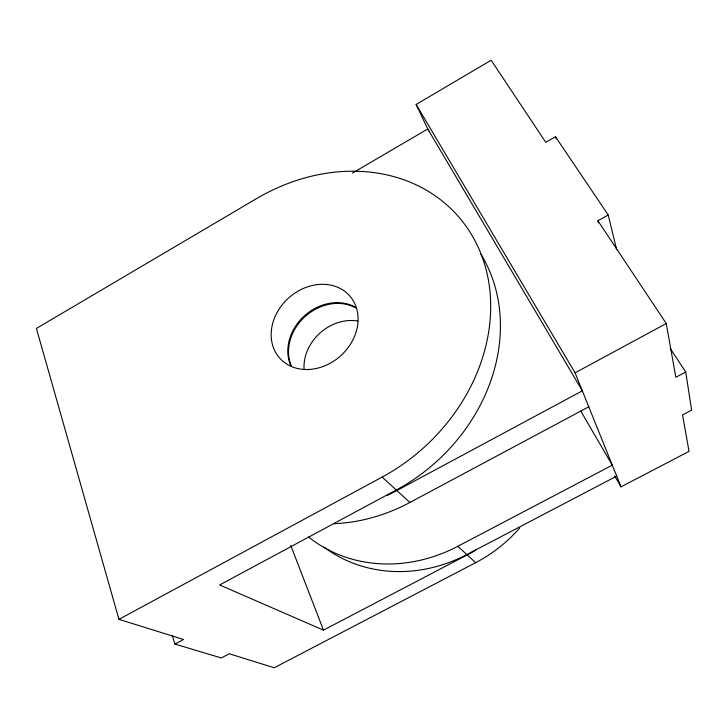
<?xml version="1.0" encoding="UTF-8"?>
<svg xmlns="http://www.w3.org/2000/svg" width="728" height="728" viewBox="0 0 728 728"><rect width="100%" height="100%" fill="white"/><g stroke="black" fill="none" stroke-linecap="round" stroke-linejoin="round"><path stroke-width="1.09" d="M428.71 130.976L416.143 104.468L491.163 60.224L545.745 142.297L555.464 136.718L608.226 214.988L616.625 249.659M352.425 173.082L427.764 128.983L582.345 390.836L396.851 490.535A174.119 147.092 -41.9 0 1 386.777 495.586M598.489 222.941L597.915 220.748L608.226 214.988M118.946 619.337L382.145 477.086A180.735 150.641 -41.9 0 0 478.505 247.939A180.735 150.641 -41.9 0 0 256.429 198.671L36.4 328.437L118.946 619.337L183.547 639.493L174.938 644.071L172.254 635.38M670.215 348.439L685.749 372.054L691.6 410.128L682.536 414.905L689.034 451.378L621.02 486.85L575.084 372.818L666.266 323.532L597.915 220.748M482.628 257.12A174.383 147.238 -41.9 0 1 396.269 490.008L219.647 584.957L323.469 630.139L467.203 554.918A141.924 127.719 -41.9 0 0 476.003 549.94M334.025 523.687A168.223 143.807 -41.9 0 0 409.9 502.475L588.779 406.806M685.749 372.054L675.848 377.322L666.266 323.532M308.617 537.046A146.282 130.549 -41.9 0 0 457.794 546.309L612.284 465.165L580.826 411.165M323.996 547.101A142.097 127.837 -41.9 0 0 466.83 554.572L616.707 476.13M519.865 527.8A137.983 125.107 -41.9 0 1 475.684 562.671L274.201 667.776L229.302 653.762L221.33 657.966L174.938 644.071M382.145 477.086L396.269 490.008M396.851 490.535L409.9 502.475M457.794 546.309L466.83 554.572M467.203 554.918L475.684 562.671M416.143 104.468L575.084 372.818M614.76 476.057L621.02 486.85M290.736 545.418L323.469 630.139M555.464 136.718L556.092 138.866M290.636 365.265A45.191 38.038 -41.9 0 1 304.422 315.852A45.191 38.038 -41.9 0 1 355.046 307.079M480.908 254.236A174.383 147.238 -41.9 0 1 482.063 256.156M291.318 365.938A45.127 38.002 -41.9 0 1 305.068 316.58A45.127 38.002 -41.9 0 1 355.628 307.835M304.067 369.496A43.607 37.164 -41.9 0 1 357.73 321.012M309.464 369.442A46.829 38.893 -41.9 0 0 354.591 303.285A46.829 38.893 -41.9 0 0 279.825 308.035A46.829 38.893 -41.9 0 0 309.464 369.442"/></g></svg>
